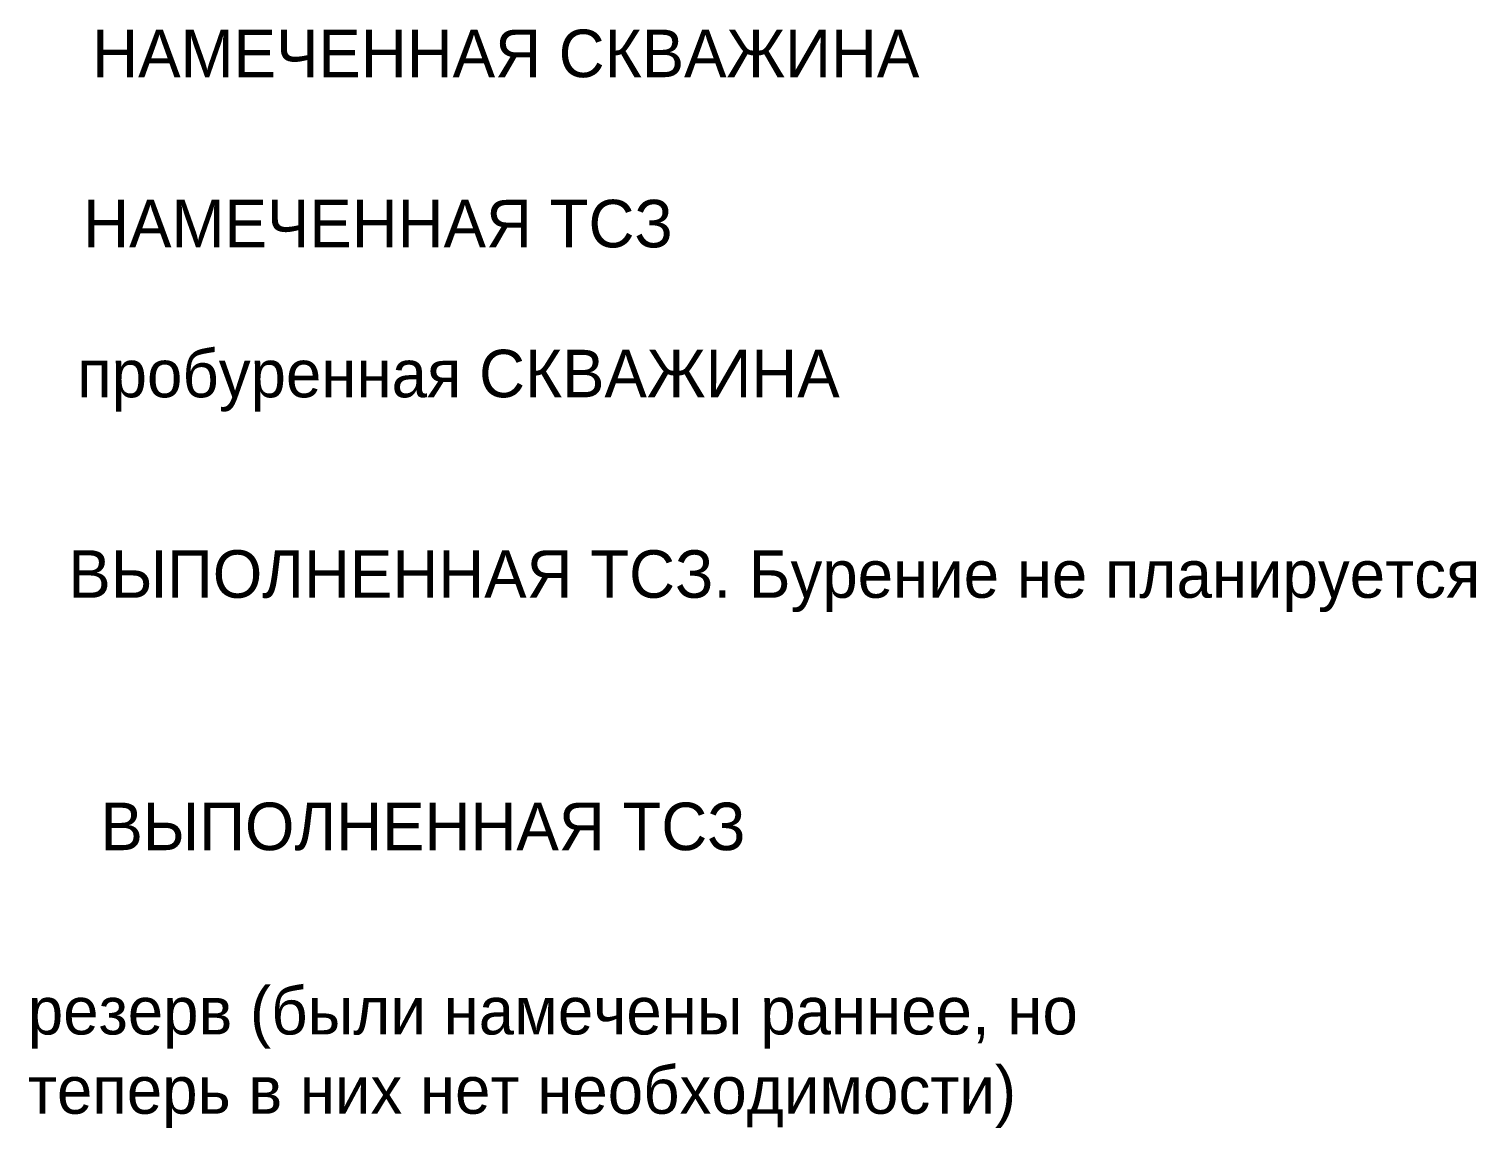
# Model space of a CAD drawing. Header units: metres. Extents: x 1267698 to 1279776, y 339473 to 349577.
# Drawn here: x 1273645 to 1277448, y 346688 to 349577 of the extents above; entities that cross this region are included whole.
import ezdxf

# ---------------------------------------------------------------- set-up
doc = ezdxf.new("R2010")
doc.units = ezdxf.units.M
doc.layers.add('_ИГЕОЛ_намеченные скважины_П', color=6, linetype='Continuous', lineweight=100)

msp = doc.modelspace()

# ---------------------------------------------------------------- texts
at = {"layer": '_ИГЕОЛ_намеченные скважины_П', "lineweight": 200, "char_height": 125, "attachment_point": 1}
for s, width, insert in [('НАМЕЧЕННАЯ СКВАЖИНА', 2793.7252, (1273811.57, 349575.48)), ('НАМЕЧЕННАЯ ТСЗ', 2793.7252, (1273787.73, 349128.05)), ('пробуренная СКВАЖИНА', 2793.7252, (1273771.98, 348733.89)), ('ВЫПОЛНЕННАЯ ТСЗ. Бурение не планируется', 3932.1458, (1273748.79, 348206.82)), ('ВЫПОЛНЕННАЯ ТСЗ', 2793.7252, (1273833.35, 347543.31)), ('резерв (были намечены раннее, но теперь в них нет необходимости)', 3003.4223, (1273642.39, 347058.79))]:
    msp.add_mtext_dynamic_manual_height_columns(s, width=width, gutter_width=312.5, heights=[0], dxfattribs=dict(at, insert=insert))

doc.saveas('drawing.dxf')
